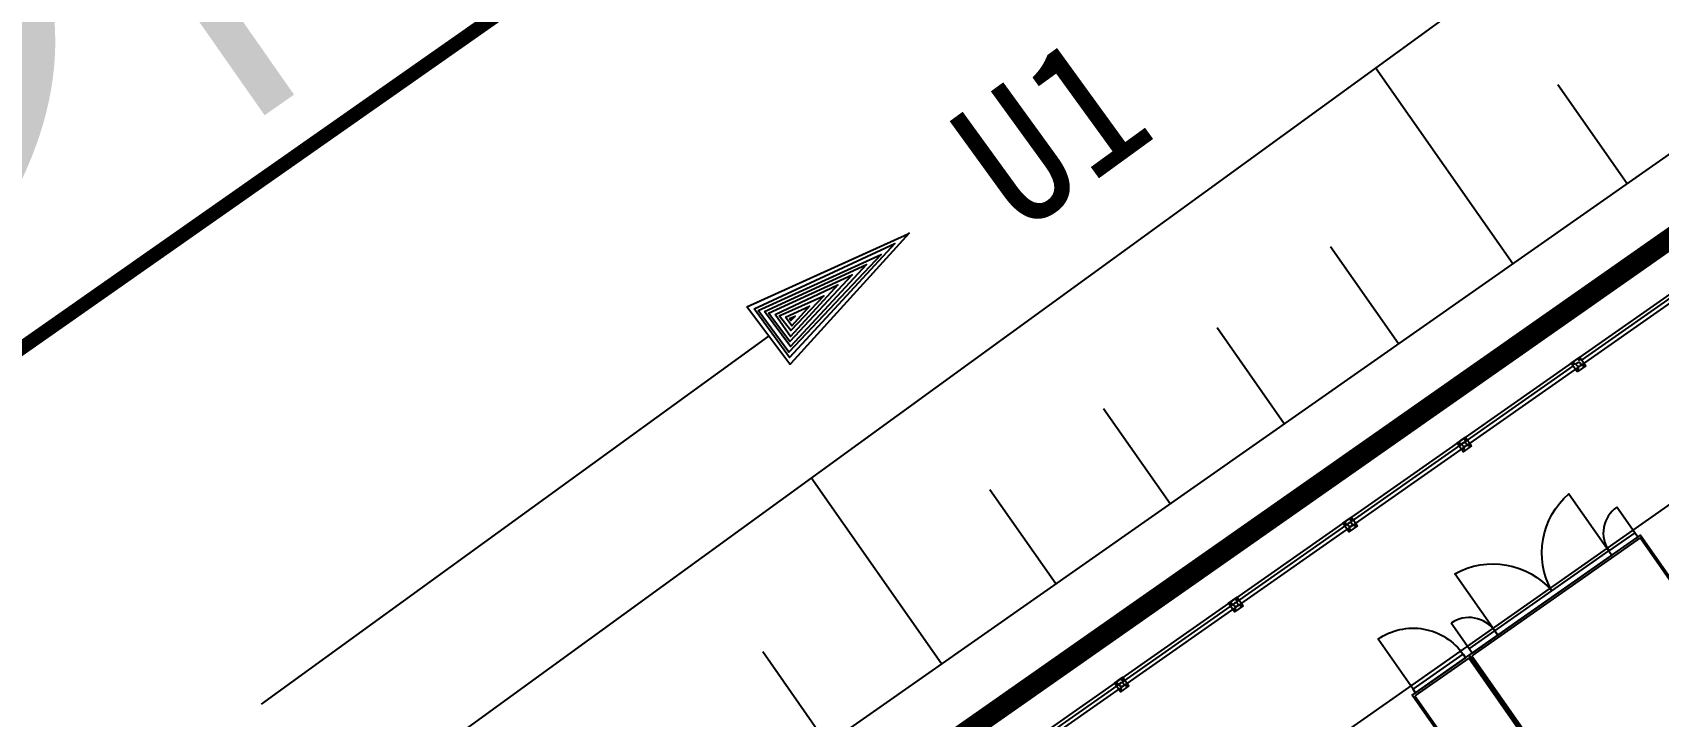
# Model space of a CAD drawing. Header units: millimetres. Extents: x 152904052 to 153933663, y 538271515 to 539240469.
# Drawn here: x 153328527 to 153351844, y 538944787 to 538954589 of the extents above; entities that cross this region are included whole.
import ezdxf
from ezdxf.enums import TextEntityAlignment as Align

# ---------------------------------------------------------------- set-up
doc = ezdxf.new("R2010")
doc.units = ezdxf.units.MM
doc.linetypes.add('DASHED', pattern=[19.05, 12.7, -6.35])
for name, color, linetype in [('FENC', 7, 'Continuous'), ('POWR', 5, 'Continuous'), ('SCHM', 9, 'Continuous'), ('TEXT', 7, 'Continuous'), ('ZONE', 1, 'DASHED')]:
    doc.layers.add(name, color=color, linetype=linetype)
doc.styles.add('IIAC FONT', font='GulimChe.ttf')
doc.styles.get("Standard").update_dxf_attribs({"font": 'GulimChe.ttf'})

msp = doc.modelspace()

# ---------------------------------------------------------------- linework, layer by layer
at = {"layer": 'FENC'}
for p, q in [((153352292.5, 538951040.8), (153350654.2, 538949893.6)), ((153352260.4, 538950957.3), (153350745, 538949896.2)), ((153350593.5, 538949851.1), (153350716.3, 538949937.1)), ((153350654.2, 538949893.6), (153350716.3, 538949937.1)), ((153350716.3, 538949937.1), (153350802.4, 538949814.3)), ((153350716.3, 538949937.1), (153350802.4, 538949814.3)), ((153350654.2, 538949893.6), (153326364, 538932885.5)), ((153350622.1, 538949810.2), (153326454.9, 538932888)), ((153350679.5, 538949728.2), (153350593.5, 538949851.1)), ((153350802.4, 538949814.3), (153350679.5, 538949728.2)), ((153349015.9, 538948746.5), (153349078, 538948790)), ((153349078, 538948790), (153349164.1, 538948667.1)), ((153347377.6, 538947599.3), (153347439.7, 538947642.8)), ((153347439.7, 538947642.8), (153347525.8, 538947520)), ((153345739.3, 538946452.2), (153345801.4, 538946495.7)), ((153345801.4, 538946495.7), (153345887.5, 538946372.8)), ((153344101.7, 538945305.5), (153344163.8, 538945349)), ((153344163.8, 538945349), (153344249.8, 538945226.1))]:
    msp.add_line(p, q, dxfattribs=at)
for points in [[(153349164.1, 538948667.1), (153349041.2, 538948581.1), (153348955.1, 538948704), (153349078, 538948790)], [(153347525.8, 538947520), (153347402.9, 538947433.9), (153347316.8, 538947556.8), (153347439.7, 538947642.8)], [(153345887.5, 538946372.8), (153345764.6, 538946286.8), (153345678.5, 538946409.7), (153345801.4, 538946495.7)], [(153344249.8, 538945226.1), (153344127, 538945140.1), (153344040.9, 538945263), (153344163.8, 538945349)]]:
    msp.add_lwpolyline(points, close=True, dxfattribs=at)
for centre, radius in [((153350709.7, 538949899.7), 9.49), ((153350630.9, 538949844.5), 9.49), ((153350697.9, 538949832.7), 30), ((153350697.9, 538949832.7), 30), ((153350686.1, 538949765.7), 9.49), ((153350764.9, 538949820.9), 9.49), ((153349071.4, 538948752.5), 9.49), ((153348992.6, 538948697.4), 9.49), ((153349059.6, 538948685.5), 30), ((153349059.6, 538948685.5), 30), ((153349047.8, 538948618.5), 9.49), ((153349126.6, 538948673.7), 9.49), ((153347433.1, 538947605.4), 9.49), ((153347354.3, 538947550.2), 9.49), ((153347421.3, 538947538.4), 30), ((153347421.3, 538947538.4), 30), ((153347409.5, 538947471.4), 9.49), ((153347488.3, 538947526.6), 9.49), ((153345716, 538946403), 9.49), ((153345783, 538946391.2), 30), ((153345783, 538946391.2), 30), ((153345794.8, 538946458.2), 9.49), ((153345771.2, 538946324.2), 9.49), ((153345850, 538946379.4), 9.49), ((153344078.4, 538945256.4), 9.49), ((153344145.4, 538945244.6), 30), ((153344145.4, 538945244.6), 30), ((153344157.2, 538945311.6), 9.49), ((153344212.4, 538945232.8), 9.49), ((153344133.6, 538945177.6), 9.49)]:
    msp.add_circle(centre, radius, dxfattribs=at)
at = {"layer": 'POWR', "color": 7}
for points in [[(153330841.6, 538928976.8), (153328958.8, 538931665.8), (153359501.3, 538953081.9), (153361398.2, 538950372.8), (153330841.6, 538928976.8)], [(153351503, 538947417.7), (153351244.9, 538947786.4)], [(153349127.5, 538945754.4), (153348869.4, 538946123)]]:
    msp.add_lwpolyline(points, dxfattribs=at)
for points in [[(153349496.1, 538946012.5), (153348922.5, 538946831.6, -0.3562679), (153350315.2, 538946586, -0.3562679), (153350560.8, 538947978.8), (153351134.4, 538947159.6)], [(153348325.7, 538945177.7), (153347823.8, 538945894.5, -0.4142137), (153349042.4, 538945679.6)]]:
    msp.add_lwpolyline(points, format="xyb", dxfattribs=at)
for points in [[(153350850.2, 538943206.8), (153349129.5, 538945664.2), (153351587, 538947385), (153353307.7, 538944927.5)], [(153349169.2, 538945657.2), (153350857.2, 538943246.5), (153353268, 538944934.5), (153351580, 538947345.3)], [(153351503, 538947417.7), (153351134.4, 538947159.6), (153351177.4, 538947098.2), (153351546, 538947356.3)], [(153349496.1, 538946012.5), (153351134.4, 538947159.6), (153351177.4, 538947098.2), (153349539.1, 538945951)], [(153349127.5, 538945754.4), (153349496.1, 538946012.5), (153349539.1, 538945951), (153349170.5, 538945692.9)], [(153350031.1, 538942633.2), (153348310.3, 538945090.7), (153349129.5, 538945664.2), (153350850.2, 538943206.8)], [(153348325.7, 538945177.7), (153349042.4, 538945679.6), (153349078.3, 538945628.4), (153348361.5, 538945126.5)], [(153348352.2, 538945083.3), (153350039.4, 538942673.8), (153350809.3, 538943212.9), (153349122.1, 538945622.4)]]:
    msp.add_lwpolyline(points, close=True, dxfattribs=at)
for centre, start, end in [((153351503, 538947417.7), 124.99999, 215.00001), ((153349127.5, 538945754.4), 34.99999, 125.00001)]:
    msp.add_arc(centre, 450, start, end, dxfattribs=at)
at = {"layer": 'SCHM'}
for p, q in [((153359117.7, 538962310.9), (153310658.3, 538927122.3)), ((153349754.6, 538951274.7), (153347787.7, 538954083.7)), ((153351392.9, 538952421.8), (153350399.6, 538953840.4)), ((153348116.3, 538950127.5), (153347142.7, 538951517.9)), ((153346477.9, 538948980.3), (153345514.2, 538950356.7)), ((153344839.6, 538947833.2), (153343885.8, 538949195.4)), ((153341563, 538945538.9), (153339694.8, 538948207)), ((153343201.3, 538946686), (153342257.3, 538948034.2)), ((153339924.7, 538944391.7), (153339000.5, 538945711.7))]:
    msp.add_line(p, q, dxfattribs=at)
for points in [[(153309206.5, 538922882.6), (153362041.8, 538959878.3), (153517431.3, 538737959.2), (153500636.4, 538637005.7), (153497846.8, 538615992.3), (153507779.6, 538601806.8), (153445728.8, 538558358.4)], [(153331812.1, 538944961.8), (153339085.1, 538950239.6)]]:
    msp.add_lwpolyline(points, dxfattribs=at)
at = {"layer": 'SCHM', "const_width": 300}
msp.add_lwpolyline([(153077550.5, 538759454.5), (153361796.3, 538958485.6), (153516377.8, 538737720.2)], dxfattribs=at)
at = {"layer": 'SCHM', "ltscale": 0.0008}
msp.add_lwpolyline([(153366376.8, 538951072.2), (153361816.9, 538957584.4), (153228090.6, 538863948.3, 0.834855), (153228502, 538863054.5, -0.1097295), (153240180.9, 538863442.7, 0.2017261), (153241696.6, 538863770.2), (153243176.3, 538864806.3), (153240193.7, 538869065.9), (153321798, 538926205.8)], format="xyb", dxfattribs=at)
at = {"layer": 'SCHM'}
for points in [[(153338771.6, 538950658), (153341086, 538951702.4), (153341099.8, 538951712.1), (153339402.8, 538949844.7), (153339389, 538949835), (153338771.6, 538950658)], [(153338875.1, 538950627.7), (153340892.7, 538951567), (153339382.1, 538949933.1), (153338875.1, 538950627.7)], [(153338931.8, 538950605.6), (153340695.2, 538951408.2), (153339371, 538950007.7), (153338931.8, 538950605.6)], [(153339025.7, 538950589), (153340488.1, 538951263.2), (153339397.2, 538950087.8), (153339025.7, 538950589)], [(153339082.3, 538950566.9), (153340280.9, 538951118.1), (153339386.2, 538950162.3), (153339082.3, 538950566.9)], [(153339176.2, 538950550.4), (153340073.8, 538950973.1), (153339398.6, 538950232.8), (153339176.2, 538950550.4)], [(153339232.8, 538950528.3), (153339876.3, 538950814.3), (153339401.4, 538950317), (153339232.8, 538950528.3)], [(153339326.7, 538950511.7), (153339669.2, 538950669.2), (153339413.8, 538950387.5), (153339326.7, 538950511.7)], [(153339383.4, 538950489.6), (153339462.1, 538950524.2), (153339402.7, 538950462), (153339383.4, 538950489.6)]]:
    msp.add_lwpolyline(points, close=True, dxfattribs=at)
at = {"layer": 'ZONE', "color": 5, "const_width": 200}
msp.add_lwpolyline([(153316885, 538951180.3), (153346374.4, 538971829), (153350676.2, 538965685.4), (153321186.8, 538945036.7), (153316885, 538951180.3)], dxfattribs=at)

# ---------------------------------------------------------------- texts
at = {"layer": 'SCHM', "ltscale": 10, "style": 'IIAC FONT'}
msp.add_text('U1', height=1918.79, rotation=35.96448, dxfattribs=at).set_placement((153343126.2, 538953182.5), align=Align.MIDDLE_CENTER)
at = {"layer": 'TEXT'}
msp.add_text('전기실#AB ', height=4550, rotation=34.99992, dxfattribs=at).set_placement((153335129.1, 538956287.1), align=Align.CENTER)

doc.saveas('drawing.dxf')
